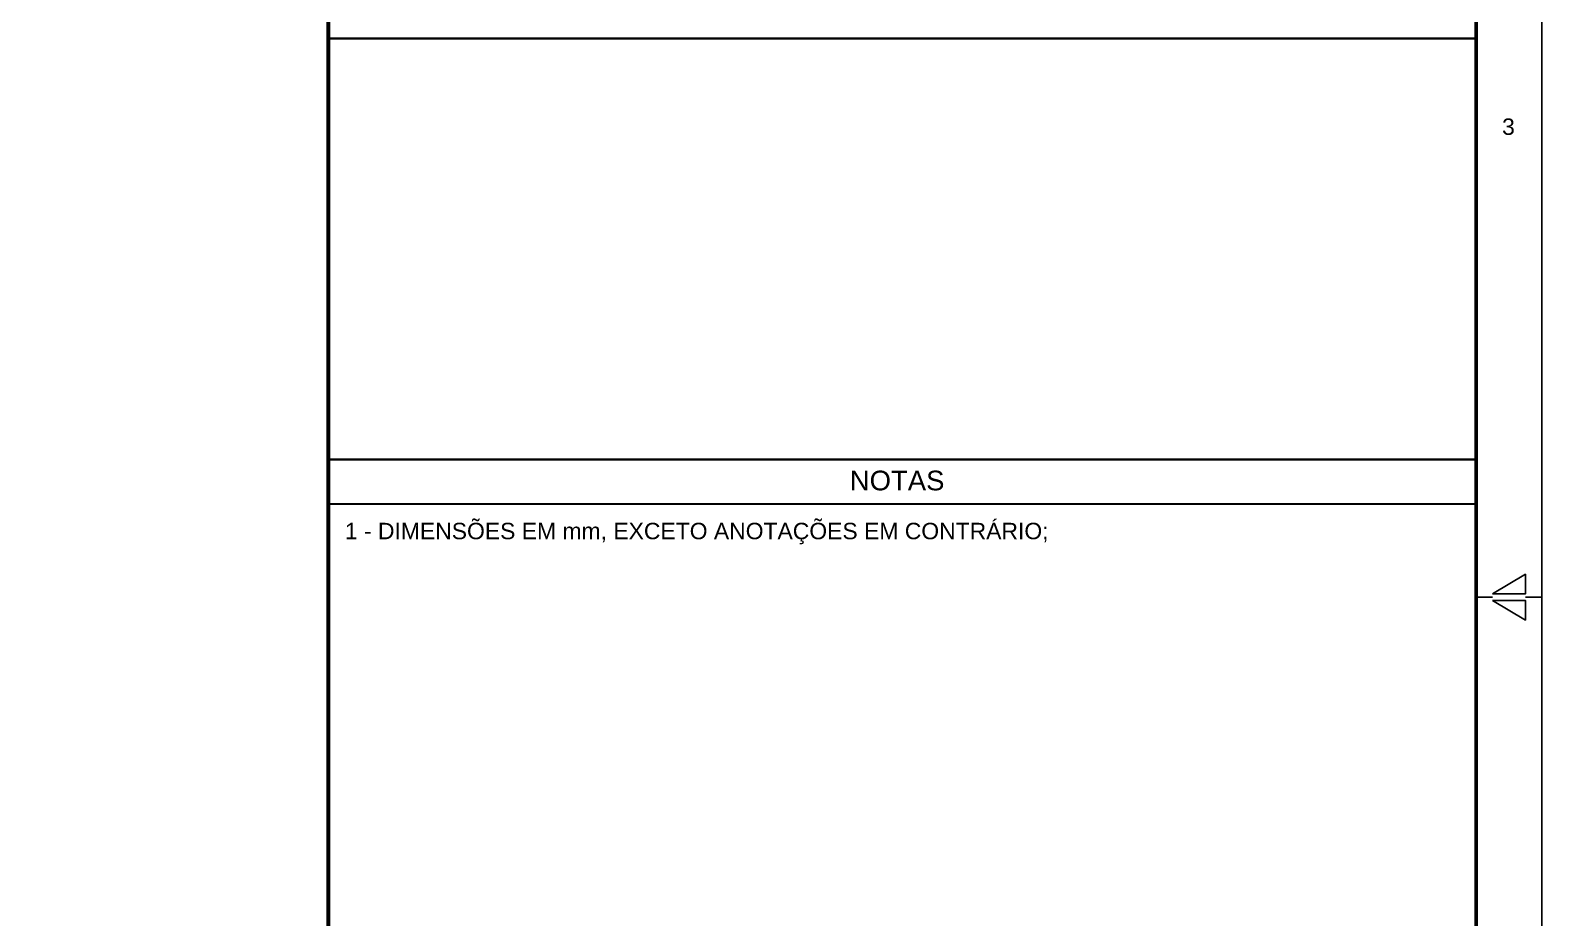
# Model space of a CAD drawing. Header units: millimetres. Extents: x -16232 to 52632, y -3739 to 20678.
# Drawn here: x 18316 to 25230, y 7444 to 11502 of the extents above; entities that cross this region are included whole.
import ezdxf
from ezdxf.enums import TextEntityAlignment as Align

# ---------------------------------------------------------------- set-up
doc = ezdxf.new("R2010")
doc.units = ezdxf.units.MM
doc.header["$LTSCALE"] = 300
doc.header["$MEASUREMENT"] = 0
doc.layers.add('EM-PJ-TEXTO', color=7, linetype='Continuous')
doc.styles.add('PADRAO ANGLO', font='arial.ttf')

# ---------------------------------------------------------------- blocks, each defined once
blk = doc.blocks.new('FORMATO_A1')
for p, q in [((841, 0), (841, 594)), ((831, 297), (833.5, 297)), ((838.5, 297), (841, 297))]:
    blk.add_line(p, q)
at = {"const_width": 0.6}
blk.add_lwpolyline([(831, 584), (25, 584), (25, 10), (831, 10)], close=True, dxfattribs=at)
for points in [[(833.5, 297.5), (838.5, 300.5), (838.5, 297.5)], [(833.5, 296.5), (838.5, 293.5), (838.5, 296.5)]]:
    blk.add_lwpolyline(points, close=True)
at = {"style": 'PADRAO ANGLO'}
blk.add_text('3', height=2.5, dxfattribs=at).set_placement((835.92, 368.71), align=Align.MIDDLE)

msp = doc.modelspace()

# ---------------------------------------------------------------- linework, layer by layer
at = {"layer": 'EM-PJ-TEXTO', "flags": 128}
for points, const_width in [([(19680, 300), (19679.998, 17520)], 18), ([(19680, 11464.401), (24930.002, 11464.359)], 10.5), ([(19680, 9539.113), (24930.002, 9539.071)], 10.5), ([(19679.982, 9336.071), (24930.002, 9336.071)], 10.5)]:
    msp.add_lwpolyline(points, dxfattribs=dict(at, const_width=const_width))

# ---------------------------------------------------------------- block references
at = {"xscale": 30, "yscale": 30, "zscale": 30}
msp.add_blockref('FORMATO_A1', (0, 0), dxfattribs=at)

# ---------------------------------------------------------------- texts
at = {"layer": 'EM-PJ-TEXTO', "style": 'PADRAO ANGLO'}
msp.add_text('NOTAS', height=89.9994, dxfattribs=at).set_placement((22281.174, 9398.393), align=Align.CENTER)
msp.add_text('1 - DIMENSÕES EM mm, EXCETO ANOTAÇÕES EM CONTRÁRIO;', height=75, dxfattribs=at).set_placement((19755.052, 9174.946))

doc.saveas('drawing.dxf')
